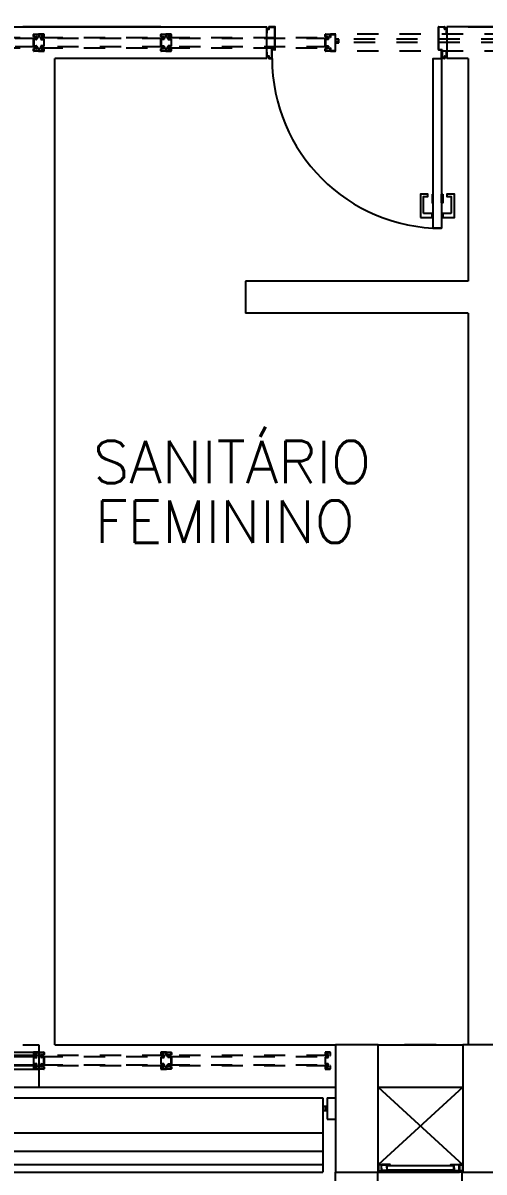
# Model space of a CAD drawing. Header units: millimetres. Extents: x 2801 to 3319, y 1187 to 1422.
# Drawn here: x 3142.47 to 3144.65, y 1268.15 to 1273.57 of the extents above; entities that cross this region are included whole.
import ezdxf

# ---------------------------------------------------------------- set-up
doc = ezdxf.new("R2010")
doc.units = ezdxf.units.MM
doc.linetypes.add('HIDDEN', pattern=[0.375, 0.25, -0.125])
for name, color, linetype in [('AR-ALV', 2, 'Continuous'), ('AR-BRISEPROJ', 1, 'HIDDEN'), ('AR-BRISES', 1, 'Continuous'), ('AR-ESQ', 1, 'Continuous'), ('AR-ESTC', 3, 'Continuous'), ('AR-PEITORIL', 1, 'Continuous'), ('AR-PORTA', 1, 'Continuous'), ('AR-SHAFT', 1, 'Continuous'), ('AR-TALUDE', 1, 'Continuous'), ('BR-LINHAS', 1, 'Continuous'), ('BR-MONTANTE', 242, 'Continuous'), ('BR-PAINEL', 1, 'Continuous'), ('BR-SUPORTE', 1, 'Continuous'), ('DT-ESQ-BAGUETE-C', 2, 'Continuous'), ('DT-ESQ-MARCO-V', 1, 'Continuous'), ('DT-ESQ-PERFIL CADEIRA-C', 2, 'Continuous'), ('DT-ESQ-PERFIL CADEIRA-V', 1, 'Continuous'), ('DT-ESQ-PERFIL U-C', 2, 'Continuous'), ('DT-ESQ-PROJ', 1, 'HIDDEN'), ('DT-ESQ-VENEZIANA-C', 2, 'Continuous'), ('DT-ESQ-VENEZIANA-V', 2, 'Continuous'), ('DT-ESQ-VIDRO-C', 2, 'Continuous'), ('DT-ESQ-VIDRO-V', 2, 'Continuous'), ('maçaneta', 1, 'Continuous'), ('mov', 1, 'Continuous'), ('PG-PROJ', 1, 'HIDDEN'), ('PM-PERFIL U-C', 2, 'Continuous'), ('pm1', 2, 'Continuous'), ('TEXTO', 2, 'Continuous')]:
    doc.layers.add(name, color=color, linetype=linetype)
doc.styles.add('UNB-100', font='simplex.shx', dxfattribs={"height": 0.2})

# ---------------------------------------------------------------- blocks, each defined once
blk = doc.blocks.new('EF64-P')
at = {"layer": 'DT-ESQ-MARCO-V', "ltscale": 0.1}
for p, q in [((3.1985, -0.035), (3.7515, -0.035)), ((3.1985, -0.115), (3.7515, -0.115))]:
    blk.add_line(p, q, dxfattribs=at)
at = {"layer": 'DT-ESQ-PERFIL U-C', "ltscale": 0.1}
blk.add_lwpolyline([(3.75, -0.1035), (3.75, -0.1135, 0.414214), (3.7515, -0.115), (3.7735, -0.115, 0.414214), (3.775, -0.1135), (3.775, -0.1), (3.7735, -0.1), (3.7735, -0.113, -0.414214), (3.773, -0.1135), (3.752, -0.1135, -0.414214), (3.7515, -0.113), (3.7515, -0.1035), (3.7645, -0.1035, 0.414214), (3.766, -0.102), (3.766, -0.092, 0.414214), (3.7645, -0.0905), (3.7515, -0.0905), (3.7515, -0.0595), (3.7645, -0.0595, 0.414214), (3.766, -0.058), (3.766, -0.048, 0.414214), (3.7645, -0.0465), (3.7515, -0.0465), (3.7515, -0.037, -0.414214), (3.752, -0.0365), (3.773, -0.0365, -0.414214), (3.7735, -0.037), (3.7735, -0.05), (3.775, -0.05), (3.775, -0.0365, 0.414214), (3.7735, -0.035), (3.7515, -0.035, 0.414214), (3.75, -0.0365), (3.75, -0.0465, 0.414214), (3.7515, -0.048), (3.7645, -0.048), (3.7645, -0.058), (3.7515, -0.058), (3.7515, -0.058, 0.414214), (3.75, -0.0595), (3.75, -0.0905, 0.414214), (3.7515, -0.092), (3.7515, -0.092), (3.7645, -0.092), (3.7645, -0.102), (3.7515, -0.102, 0.414214)], format="xyb", close=True, dxfattribs=at)
at = {"layer": 'DT-ESQ-PROJ', "ltscale": 0.1}
for points in [[(3.8, -0.1035), (3.8, -0.1135, -0.414214), (3.7985, -0.115), (3.7765, -0.115, -0.414214), (3.775, -0.1135), (3.775, -0.1), (3.7765, -0.1), (3.7765, -0.113, 0.414214), (3.777, -0.1135), (3.798, -0.1135, 0.414214), (3.7985, -0.113), (3.7985, -0.1035), (3.7855, -0.1035, -0.414214), (3.784, -0.102), (3.784, -0.092, -0.414214), (3.7855, -0.0905), (3.7985, -0.0905), (3.7985, -0.0595), (3.7855, -0.0595, -0.414214), (3.784, -0.058), (3.784, -0.048, -0.414214), (3.7855, -0.0465), (3.7985, -0.0465), (3.7985, -0.037, 0.414214), (3.798, -0.0365), (3.777, -0.0365, 0.414214), (3.7765, -0.037), (3.7765, -0.05), (3.775, -0.05), (3.775, -0.0365, -0.414214), (3.7765, -0.035), (3.7985, -0.035, -0.414214), (3.8, -0.0365), (3.8, -0.0465, -0.414214), (3.7985, -0.048), (3.7855, -0.048), (3.7855, -0.058), (3.7985, -0.058), (3.7985, -0.058, -0.414214), (3.8, -0.0595), (3.8, -0.0905, -0.414214), (3.7985, -0.092), (3.7985, -0.092), (3.7855, -0.092), (3.7855, -0.102), (3.7985, -0.102, -0.414214)], [(4.35, -0.1035), (4.35, -0.1135, 0.414214), (4.3515, -0.115), (4.3735, -0.115, 0.414214), (4.375, -0.1135), (4.375, -0.1), (4.3735, -0.1), (4.3735, -0.113, -0.414214), (4.373, -0.1135), (4.352, -0.1135, -0.414214), (4.3515, -0.113), (4.3515, -0.1035), (4.3645, -0.1035, 0.414214), (4.366, -0.102), (4.366, -0.092, 0.414214), (4.3645, -0.0905), (4.3515, -0.0905), (4.3515, -0.0595), (4.3645, -0.0595, 0.414214), (4.366, -0.058), (4.366, -0.048, 0.414214), (4.3645, -0.0465), (4.3515, -0.0465), (4.3515, -0.037, -0.414214), (4.352, -0.0365), (4.373, -0.0365, -0.414214), (4.3735, -0.037), (4.3735, -0.05), (4.375, -0.05), (4.375, -0.0365, 0.414214), (4.3735, -0.035), (4.3515, -0.035, 0.414214), (4.35, -0.0365), (4.35, -0.0465, 0.414214), (4.3515, -0.048), (4.3645, -0.048), (4.3645, -0.058), (4.3515, -0.058), (4.3515, -0.058, 0.414214), (4.35, -0.0595), (4.35, -0.0905, 0.414214), (4.3515, -0.092), (4.3515, -0.092), (4.3645, -0.092), (4.3645, -0.102), (4.3515, -0.102, 0.414214)], [(4.4, -0.1035), (4.4, -0.1135, -0.414214), (4.3985, -0.115), (4.3765, -0.115, -0.414214), (4.375, -0.1135), (4.375, -0.1), (4.3765, -0.1), (4.3765, -0.113, 0.414214), (4.377, -0.1135), (4.398, -0.1135, 0.414214), (4.3985, -0.113), (4.3985, -0.1035), (4.3855, -0.1035, -0.414214), (4.384, -0.102), (4.384, -0.092, -0.414214), (4.3855, -0.0905), (4.3985, -0.0905), (4.3985, -0.0595), (4.3855, -0.0595, -0.414214), (4.384, -0.058), (4.384, -0.048, -0.414214), (4.3855, -0.0465), (4.3985, -0.0465), (4.3985, -0.037, 0.414214), (4.398, -0.0365), (4.377, -0.0365, 0.414214), (4.3765, -0.037), (4.3765, -0.05), (4.375, -0.05), (4.375, -0.0365, -0.414214), (4.3765, -0.035), (4.3985, -0.035, -0.414214), (4.4, -0.0365), (4.4, -0.0465, -0.414214), (4.3985, -0.048), (4.3855, -0.048), (4.3855, -0.058), (4.3985, -0.058), (4.3985, -0.058, -0.414214), (4.4, -0.0595), (4.4, -0.0905, -0.414214), (4.3985, -0.092), (4.3985, -0.092), (4.3855, -0.092), (4.3855, -0.102), (4.3985, -0.102, -0.414214)], [(5.125, -0.1035), (5.125, -0.1135, 0.414214), (5.1265, -0.115), (5.1485, -0.115, 0.414214), (5.15, -0.1135), (5.15, -0.1), (5.1485, -0.1), (5.1485, -0.113, -0.414214), (5.148, -0.1135), (5.127, -0.1135, -0.414214), (5.1265, -0.113), (5.1265, -0.1035), (5.1395, -0.1035, 0.414214), (5.141, -0.102), (5.141, -0.092, 0.414214), (5.1395, -0.0905), (5.1265, -0.0905), (5.1265, -0.0595), (5.1395, -0.0595, 0.414214), (5.141, -0.058), (5.141, -0.048, 0.414214), (5.1395, -0.0465), (5.1265, -0.0465), (5.1265, -0.037, -0.414214), (5.127, -0.0365), (5.148, -0.0365, -0.414214), (5.1485, -0.037), (5.1485, -0.05), (5.15, -0.05), (5.15, -0.0365, 0.414214), (5.1485, -0.035), (5.1265, -0.035, 0.414214), (5.125, -0.0365), (5.125, -0.0465, 0.414214), (5.1265, -0.048), (5.1395, -0.048), (5.1395, -0.058), (5.1265, -0.058), (5.1265, -0.058, 0.414214), (5.125, -0.0595), (5.125, -0.0905, 0.414214), (5.1265, -0.092), (5.1265, -0.092), (5.1395, -0.092), (5.1395, -0.102), (5.1265, -0.102, 0.414214)]]:
    blk.add_lwpolyline(points, format="xyb", close=True, dxfattribs=at)
for points in [[(4.3625, -0.056), (4.3625, -0.05), (3.7875, -0.05), (3.7875, -0.056)], [(5.1375, -0.056), (5.1375, -0.05), (4.3875, -0.05), (4.3875, -0.056)], [(4.3625, -0.094), (4.3625, -0.1), (3.7875, -0.1), (3.7875, -0.094)], [(5.1375, -0.094), (5.1375, -0.1), (4.3875, -0.1), (4.3875, -0.094)]]:
    blk.add_lwpolyline(points, close=True, dxfattribs=at)
at = {"layer": 'DT-ESQ-VIDRO-C', "ltscale": 0.1}
blk.add_lwpolyline([(3.7625, -0.056), (3.7625, -0.05), (3.1875, -0.05), (3.1875, -0.056)], close=True, dxfattribs=at)
at = {"layer": 'DT-ESQ-VIDRO-V', "ltscale": 0.1}
blk.add_lwpolyline([(3.7625, -0.094), (3.7625, -0.1), (3.1875, -0.1), (3.1875, -0.094)], close=True, dxfattribs=at)
blk = doc.blocks.new('EF142-P')
at = {"layer": 'DT-ESQ-PROJ', "color": 1, "ltscale": 0.1}
for points in [[(0.025, -0.1035), (0.025, -0.1135, -0.414214), (0.0235, -0.115), (0.0015, -0.115, -0.414214), (0, -0.1135), (0, -0.1), (0.0015, -0.1), (0.0015, -0.113, 0.414214), (0.002, -0.1135), (0.023, -0.1135, 0.414214), (0.0235, -0.113), (0.0235, -0.1035), (0.0105, -0.1035, -0.414214), (0.009, -0.102), (0.009, -0.092, -0.414214), (0.0105, -0.0905), (0.0235, -0.0905), (0.0235, -0.0595), (0.0105, -0.0595, -0.414214), (0.009, -0.058), (0.009, -0.048, -0.414214), (0.0105, -0.0465), (0.0235, -0.0465), (0.0235, -0.037, 0.414214), (0.023, -0.0365), (0.002, -0.0365, 0.414214), (0.0015, -0.037), (0.0015, -0.05), (0, -0.05), (0, -0.0365, -0.414214), (0.0015, -0.035), (0.0235, -0.035, -0.414214), (0.025, -0.0365), (0.025, -0.0465, -0.414214), (0.0235, -0.048), (0.0105, -0.048), (0.0105, -0.058), (0.0235, -0.058), (0.0235, -0.058, -0.414214), (0.025, -0.0595), (0.025, -0.0905, -0.414214), (0.0235, -0.092), (0.0235, -0.092), (0.0105, -0.092), (0.0105, -0.102), (0.0235, -0.102, -0.414214)], [(0.75, -0.1035), (0.75, -0.1135, 0.414214), (0.7515, -0.115), (0.7735, -0.115, 0.414214), (0.775, -0.1135), (0.775, -0.1), (0.7735, -0.1), (0.7735, -0.113, -0.414214), (0.773, -0.1135), (0.752, -0.1135, -0.414214), (0.7515, -0.113), (0.7515, -0.1035), (0.7645, -0.1035, 0.414214), (0.766, -0.102), (0.766, -0.092, 0.414214), (0.7645, -0.0905), (0.7515, -0.0905), (0.7515, -0.0595), (0.7645, -0.0595, 0.414214), (0.766, -0.058), (0.766, -0.048, 0.414214), (0.7645, -0.0465), (0.7515, -0.0465), (0.7515, -0.037, -0.414214), (0.752, -0.0365), (0.773, -0.0365, -0.414214), (0.7735, -0.037), (0.7735, -0.05), (0.775, -0.05), (0.775, -0.0365, 0.414214), (0.7735, -0.035), (0.7515, -0.035, 0.414214), (0.75, -0.0365), (0.75, -0.0465, 0.414214), (0.7515, -0.048), (0.7645, -0.048), (0.7645, -0.058), (0.7515, -0.058), (0.7515, -0.058, 0.414214), (0.75, -0.0595), (0.75, -0.0905, 0.414214), (0.7515, -0.092), (0.7515, -0.092), (0.7645, -0.092), (0.7645, -0.102), (0.7515, -0.102, 0.414214)], [(0.8, -0.1035), (0.8, -0.1135, -0.414214), (0.7985, -0.115), (0.7765, -0.115, -0.414214), (0.775, -0.1135), (0.775, -0.1), (0.7765, -0.1), (0.7765, -0.113, 0.414214), (0.777, -0.1135), (0.798, -0.1135, 0.414214), (0.7985, -0.113), (0.7985, -0.1035), (0.7855, -0.1035, -0.414214), (0.784, -0.102), (0.784, -0.092, -0.414214), (0.7855, -0.0905), (0.7985, -0.0905), (0.7985, -0.0595), (0.7855, -0.0595, -0.414214), (0.784, -0.058), (0.784, -0.048, -0.414214), (0.7855, -0.0465), (0.7985, -0.0465), (0.7985, -0.037, 0.414214), (0.798, -0.0365), (0.777, -0.0365, 0.414214), (0.7765, -0.037), (0.7765, -0.05), (0.775, -0.05), (0.775, -0.0365, -0.414214), (0.7765, -0.035), (0.7985, -0.035, -0.414214), (0.8, -0.0365), (0.8, -0.0465, -0.414214), (0.7985, -0.048), (0.7855, -0.048), (0.7855, -0.058), (0.7985, -0.058), (0.7985, -0.058, -0.414214), (0.8, -0.0595), (0.8, -0.0905, -0.414214), (0.7985, -0.092), (0.7985, -0.092), (0.7855, -0.092), (0.7855, -0.102), (0.7985, -0.102, -0.414214)], [(1.35, -0.1035), (1.35, -0.1135, 0.414214), (1.3515, -0.115), (1.3735, -0.115, 0.414214), (1.375, -0.1135), (1.375, -0.1), (1.3735, -0.1), (1.3735, -0.113, -0.414214), (1.373, -0.1135), (1.352, -0.1135, -0.414214), (1.3515, -0.113), (1.3515, -0.1035), (1.3645, -0.1035, 0.414214), (1.366, -0.102), (1.366, -0.092, 0.414214), (1.3645, -0.0905), (1.3515, -0.0905), (1.3515, -0.0595), (1.3645, -0.0595, 0.414214), (1.366, -0.058), (1.366, -0.048, 0.414214), (1.3645, -0.0465), (1.3515, -0.0465), (1.3515, -0.037, -0.414214), (1.352, -0.0365), (1.373, -0.0365, -0.414214), (1.3735, -0.037), (1.3735, -0.05), (1.375, -0.05), (1.375, -0.0365, 0.414214), (1.3735, -0.035), (1.3515, -0.035, 0.414214), (1.35, -0.0365), (1.35, -0.0465, 0.414214), (1.3515, -0.048), (1.3645, -0.048), (1.3645, -0.058), (1.3515, -0.058), (1.3515, -0.058, 0.414214), (1.35, -0.0595), (1.35, -0.0905, 0.414214), (1.3515, -0.092), (1.3515, -0.092), (1.3645, -0.092), (1.3645, -0.102), (1.3515, -0.102, 0.414214)], [(1.4, -0.1035), (1.4, -0.1135, -0.414214), (1.3985, -0.115), (1.3765, -0.115, -0.414214), (1.375, -0.1135), (1.375, -0.1), (1.3765, -0.1), (1.3765, -0.113, 0.414214), (1.377, -0.1135), (1.398, -0.1135, 0.414214), (1.3985, -0.113), (1.3985, -0.1035), (1.3855, -0.1035, -0.414214), (1.384, -0.102), (1.384, -0.092, -0.414214), (1.3855, -0.0905), (1.3985, -0.0905), (1.3985, -0.0595), (1.3855, -0.0595, -0.414214), (1.384, -0.058), (1.384, -0.048, -0.414214), (1.3855, -0.0465), (1.3985, -0.0465), (1.3985, -0.037, 0.414214), (1.398, -0.0365), (1.377, -0.0365, 0.414214), (1.3765, -0.037), (1.3765, -0.05), (1.375, -0.05), (1.375, -0.0365, -0.414214), (1.3765, -0.035), (1.3985, -0.035, -0.414214), (1.4, -0.0365), (1.4, -0.0465, -0.414214), (1.3985, -0.048), (1.3855, -0.048), (1.3855, -0.058), (1.3985, -0.058), (1.3985, -0.058, -0.414214), (1.4, -0.0595), (1.4, -0.0905, -0.414214), (1.3985, -0.092), (1.3985, -0.092), (1.3855, -0.092), (1.3855, -0.102), (1.3985, -0.102, -0.414214)]]:
    blk.add_lwpolyline(points, format="xyb", close=True, dxfattribs=at)
for points in [[(0.7625, -0.056), (0.7625, -0.05), (0.0125, -0.05), (0.0125, -0.056)], [(1.3625, -0.056), (1.3625, -0.05), (0.7875, -0.05), (0.7875, -0.056)], [(1.9625, -0.056), (1.9625, -0.05), (1.3875, -0.05), (1.3875, -0.056)], [(0.7625, -0.094), (0.7625, -0.1), (0.0125, -0.1), (0.0125, -0.094)], [(1.3625, -0.094), (1.3625, -0.1), (0.7875, -0.1), (0.7875, -0.094)], [(1.9625, -0.094), (1.9625, -0.1), (1.3875, -0.1), (1.3875, -0.094)]]:
    blk.add_lwpolyline(points, close=True, dxfattribs=at)
blk = doc.blocks.new('EF02A-P')
at = {"layer": 'DT-ESQ-PROJ', "color": 1, "ltscale": 0.1}
for p, q in [((0.0235, 0.115), (0.8265, 0.115)), ((0.0385, 0.0735), (0.8115, 0.0735)), ((0.0385, 0.0585), (0.8115, 0.0585)), ((0.0235, 0.035), (0.8265, 0.035))]:
    blk.add_line(p, q, dxfattribs=at)
for points in [[(0.025, 0.0984), (0.025, 0.0765), (0.0385, 0.0765, -1), (0.0385, 0.0735), (0.025, 0.0735), (0.025, 0.0365, -0.414214), (0.0235, 0.035), (0.0015, 0.035, -0.414214), (0, 0.0365), (0, 0.05), (0.0015, 0.05), (0.0015, 0.0365), (0.0235, 0.0365), (0.0235, 0.0735, -0.414214), (0.025, 0.075, -0.414214), (0.0235, 0.0765), (0.0235, 0.0984), (0.0235, 0.1135), (0.0015, 0.1135), (0.0015, 0.1), (0, 0.1), (0, 0.1135, -0.414214), (0.0015, 0.115), (0.0235, 0.115, -0.414214), (0.025, 0.1135)], [(0.825, 0.0984), (0.825, 0.0765), (0.8115, 0.0765, 1), (0.8115, 0.0735), (0.825, 0.0735), (0.825, 0.0365, 0.414214), (0.8265, 0.035), (0.8485, 0.035, 0.414214), (0.85, 0.0365), (0.85, 0.05), (0.8485, 0.05), (0.8485, 0.0365), (0.8265, 0.0365), (0.8265, 0.0735, 0.414214), (0.825, 0.075, 0.414214), (0.8265, 0.0765), (0.8265, 0.0984), (0.8265, 0.1135), (0.8485, 0.1135), (0.8485, 0.1), (0.85, 0.1), (0.85, 0.1135, 0.414214), (0.8485, 0.115), (0.8265, 0.115, 0.414214), (0.825, 0.1135)], [(0.039, 0.0585), (0.0255, 0.0585), (0.0255, 0.06), (0.039, 0.06), (0.039, 0.072), (0.0255, 0.072), (0.0255, 0.0735), (0.039, 0.0735, -0.414214), (0.0405, 0.072), (0.0405, 0.06, -0.414214)], [(0.811, 0.0585), (0.8245, 0.0585), (0.8245, 0.06), (0.811, 0.06), (0.811, 0.072), (0.8245, 0.072), (0.8245, 0.0735), (0.811, 0.0735, 0.414214), (0.8095, 0.072), (0.8095, 0.06, 0.414214)]]:
    blk.add_lwpolyline(points, format="xyb", close=True, dxfattribs=at)
for points in [[(0.025, 0.075), (0.0385, 0.075)], [(0.8115, 0.075), (0.825, 0.075)]]:
    blk.add_lwpolyline(points, dxfattribs=at)
blk = doc.blocks.new('EF01A-P')
at = {"layer": 'DT-ESQ-BAGUETE-C', "ltscale": 0.1}
for points in [[(0.0015, 0.035), (0.015, 0.035), (0.015, 0.0335), (0.0015, 0.0335), (0.0015, 0.005), (0.015, 0.005), (0.015, 0.0035), (0.0015, 0.0035, -0.414214), (0, 0.005), (0, 0.0335, -0.414214)], [(0.3985, 0.035), (0.385, 0.035), (0.385, 0.0335), (0.3985, 0.0335), (0.3985, 0.005), (0.385, 0.005), (0.385, 0.0035), (0.3985, 0.0035, 0.414214), (0.4, 0.005), (0.4, 0.0335, 0.414214)]]:
    blk.add_lwpolyline(points, format="xyb", close=True, dxfattribs=at)
at = {"layer": 'DT-ESQ-PERFIL CADEIRA-C', "ltscale": 0.1}
for points in [[(0.01, 0.0015), (0.01, 0.003), (0.0015, 0.003, 1), (0.0015, 0), (0.015, 0, 0.414214), (0.0165, 0.0015), (0.0165, 0.0335), (0.043, 0.0335)], [(0.043, 0.0065), (0.018, 0.0065), (0.018, 0.0165), (0.0165, 0.0165), (0.0165, 0.0065, 0.414214), (0.018, 0.005), (0.043, 0.005), (0.0565, 0.005, 1), (0.0565, 0.008), (0.043, 0.008), (0.043, 0.02), (0.043, 0.032), (0.0565, 0.032, 1), (0.0565, 0.035), (0.043, 0.035), (0.0165, 0.035, 0.414214), (0.015, 0.0335), (0.015, 0.0015), (0.0015, 0.0015)], [(0.0415, 0.02), (0.0415, 0.032, -0.414214), (0.043, 0.0335), (0.0565, 0.0335)], [(0.0415, 0.02), (0.0415, 0.008, 0.414214), (0.043, 0.0065), (0.0565, 0.0065)], [(0.357, 0.0065), (0.382, 0.0065), (0.382, 0.0165), (0.3835, 0.0165), (0.3835, 0.0065, -0.414214), (0.382, 0.005), (0.357, 0.005), (0.3435, 0.005, -1), (0.3435, 0.008), (0.357, 0.008), (0.357, 0.02), (0.357, 0.032), (0.3435, 0.032, -1), (0.3435, 0.035), (0.357, 0.035), (0.3835, 0.035, -0.414214), (0.385, 0.0335), (0.385, 0.0015), (0.3985, 0.0015)], [(0.3585, 0.02), (0.3585, 0.032, 0.414214), (0.357, 0.0335), (0.3435, 0.0335)], [(0.3585, 0.02), (0.3585, 0.008, -0.414214), (0.357, 0.0065), (0.3435, 0.0065)], [(0.39, 0.0015), (0.39, 0.003), (0.3985, 0.003, -1), (0.3985, 0), (0.385, 0, -0.414214), (0.3835, 0.0015), (0.3835, 0.0335), (0.357, 0.0335)]]:
    blk.add_lwpolyline(points, format="xyb", dxfattribs=at)
at = {"layer": 'DT-ESQ-PERFIL CADEIRA-V', "ltscale": 0.1}
blk.add_line((0.015, 0), (0.385, 0), dxfattribs=at)
at = {"layer": 'DT-ESQ-VENEZIANA-C', "ltscale": 0.1}
for p, q in [((0.043, 0.0105), (0.357, 0.0105)), ((0.043, 0.009), (0.357, 0.009))]:
    blk.add_line(p, q, dxfattribs=at)
at = {"layer": 'DT-ESQ-VENEZIANA-V', "ltscale": 0.1}
blk.add_line((0.043, 0.031), (0.357, 0.031), dxfattribs=at)
blk = doc.blocks.new('BR-MODULO2')
at = {"layer": 'BR-LINHAS'}
for p, q in [((2.64, -0.2648), (5.14, -0.2648)), ((2.64, -0.3524), (5.14, -0.3524)), ((2.64, -0.4147), (5.14, -0.4147))]:
    blk.add_line(p, q, dxfattribs=at)
at = {"layer": 'BR-MONTANTE'}
for p, q in [((5.16, -0.1), (5.16, -0.2)), ((5.16, -0.1), (5.2, -0.1)), ((5.2, -0.1), (5.2, -0.2)), ((5.16, -0.2), (5.2, -0.2))]:
    blk.add_line(p, q, dxfattribs=at)
at = {"layer": 'BR-PAINEL'}
for p, q in [((2.64, -0.1), (5.14, -0.1)), ((5.14, -0.1), (5.14, -0.45)), ((2.64, -0.45), (5.14, -0.45))]:
    blk.add_line(p, q, dxfattribs=at)
at = {"layer": 'BR-SUPORTE'}
for p, q in [((5.14, -0.14), (5.16, -0.14)), ((5.14, -0.16), (5.16, -0.16)), ((5.15, -0.14), (5.15, -0.16))]:
    blk.add_line(p, q, dxfattribs=at)
blk = doc.blocks.new('PG-MODULO2-PJ-B')
at = {"layer": 'PG-PROJ'}
for p, q in [((0, 0), (0, -3)), ((5.6, 0), (5.6, -3)), ((0.2, 0), (5.4, 0)), ((5.4, 0), (5.4, -3))]:
    blk.add_line(p, q, dxfattribs=at)
blk = doc.blocks.new('PM3C')
at = {"layer": 'maçaneta'}
for points in [[(0.02, 0.9), (-0.035, 0.9), (-0.035, 0.79), (0, 0.79), (0, 0.8), (-0.02, 0.8), (-0.02, 0.8785, -0.414214), (-0.0185, 0.88), (0.02, 0.88)], [(0.125, 0.9), (0.07, 0.9), (0.07, 0.88), (0.1085, 0.88, -0.414214), (0.11, 0.8785), (0.11, 0.8), (0.09, 0.8), (0.09, 0.79), (0.125, 0.79)]]:
    blk.add_lwpolyline(points, format="xyb", close=True, dxfattribs=at)
for points in [[(0.02, 0.79), (0.02, 0.83), (0.025, 0.83), (0.025, 0.79)], [(0.07, 0.79), (0.07, 0.83), (0.065, 0.83), (0.065, 0.79)]]:
    blk.add_lwpolyline(points, close=True, dxfattribs=at)
at = {"layer": 'mov'}
blk.add_arc((0.025, 0.15), 0.8, 0, 90, dxfattribs=at)
at = {"layer": 'PM-PERFIL U-C'}
for p, q in [((0, 0.12), (0, 0.1385)), ((0.002, 0.12), (0, 0.12)), ((0.0015, 0.14), (0.01, 0.14)), ((0.002, 0.138), (0.002, 0.12)), ((0.0105, 0.138), (0.002, 0.138)), ((0.01, 0.14), (0.01, 0.1485)), ((0.0115, 0.15), (0.0235, 0.15)), ((0.012, 0.148), (0.012, 0.1395)), ((0.023, 0.148), (0.012, 0.148)), ((0.023, 0.1085), (0.023, 0.148)), ((0.025, 0.1485), (0.025, 0.109)), ((0.0385, 0.109), (0.025, 0.109)), ((0.8115, 0.109), (0.825, 0.109)), ((0.825, 0.1485), (0.825, 0.109)), ((0.8385, 0.15), (0.8265, 0.15)), ((0.827, 0.148), (0.838, 0.148)), ((0.827, 0.1085), (0.827, 0.148)), ((0.838, 0.148), (0.838, 0.1395)), ((0.8395, 0.138), (0.848, 0.138)), ((0.84, 0.14), (0.84, 0.1485)), ((0.8485, 0.14), (0.84, 0.14)), ((0.848, 0.138), (0.848, 0.12)), ((0.848, 0.12), (0.85, 0.12)), ((0.85, 0.12), (0.85, 0.1385)), ((0.038, 0.107), (0.0245, 0.107)), ((0.038, 0.107), (0.038, 0.002)), ((0.04, 0.1075), (0.04, 0.0015)), ((0.81, 0.1075), (0.81, 0.0015)), ((0.812, 0.107), (0.8255, 0.107)), ((0.812, 0.107), (0.812, 0.002)), ((0, 0.03), (0.002, 0.03)), ((0, 0.0115), (0, 0.03)), ((0.01, 0.01), (0.0015, 0.01)), ((0.002, 0.03), (0.002, 0.012)), ((0.002, 0.012), (0.0105, 0.012)), ((0.01, 0.0015), (0.01, 0.01)), ((0.0385, 0), (0.0115, 0)), ((0.012, 0.0105), (0.012, 0.002)), ((0.012, 0.002), (0.038, 0.002)), ((0.8115, 0), (0.8385, 0)), ((0.838, 0.002), (0.812, 0.002)), ((0.838, 0.0105), (0.838, 0.002)), ((0.848, 0.012), (0.8395, 0.012)), ((0.84, 0.0015), (0.84, 0.01)), ((0.84, 0.01), (0.8485, 0.01)), ((0.85, 0.03), (0.848, 0.03)), ((0.848, 0.03), (0.848, 0.012)), ((0.85, 0.0115), (0.85, 0.03))]:
    blk.add_line(p, q, dxfattribs=at)
for centre, start, end in [((0.0015, 0.1385), 90, 180), ((0.0115, 0.1485), 90, 180), ((0.0105, 0.1395), 270, 0), ((0.0245, 0.1085), 180, 270), ((0.0235, 0.1485), 360, 90), ((0.0385, 0.1075), 0, 90), ((0.8115, 0.1075), 90, 180), ((0.8265, 0.1485), 90, 180), ((0.8255, 0.1085), 270, 0), ((0.8395, 0.1395), 180, 270), ((0.8385, 0.1485), 0, 90), ((0.8485, 0.1385), 0, 90), ((0.0015, 0.0115), 180, 270), ((0.0115, 0.0015), 180, 270), ((0.0105, 0.0105), 0, 90), ((0.0385, 0.0015), 269.9386, 0), ((0.8115, 0.0015), 180, 270.0614), ((0.8395, 0.0105), 90, 180), ((0.8385, 0.0015), 270, 0), ((0.8485, 0.0115), 270, 0)]:
    blk.add_arc(centre, 0.0015, start, end, dxfattribs=at)
at = {"layer": 'pm1'}
blk.add_lwpolyline([(0.065, 0.95), (0.065, 0.15), (0.025, 0.15), (0.025, 0.95)], close=True, dxfattribs=at)

msp = doc.modelspace()

# ---------------------------------------------------------------- linework, layer by layer
at = {"layer": 'AR-ALV'}
for p, q in [((3141.9499, 1273.5498), (3143.6249, 1273.5498)), ((3143.1249, 1273.5498), (3142.4749, 1273.5498)), ((3143.6249, 1273.3998), (3143.6249, 1273.5498)), ((3144.8249, 1273.5498), (3144.4749, 1273.5498)), ((3144.4749, 1273.5498), (3144.4749, 1273.3998)), ((3144.5749, 1273.5498), (3144.7249, 1273.5498)), ((3142.6249, 1268.7498), (3142.6249, 1273.3998)), ((3143.6249, 1273.3998), (3142.6249, 1273.3998)), ((3144.5749, 1273.3998), (3144.4749, 1273.3998)), ((3144.5749, 1273.3998), (3144.5749, 1272.3498)), ((3144.5749, 1272.3498), (3143.5249, 1272.3498)), ((3143.5249, 1272.3498), (3143.5249, 1272.1998)), ((3144.5749, 1272.1998), (3143.5249, 1272.1998)), ((3144.5749, 1272.1998), (3144.5749, 1268.7498)), ((3142.4749, 1268.7498), (3142.5499, 1268.7498)), ((3142.5499, 1268.7498), (3142.5499, 1268.5498)), ((3142.6249, 1268.7498), (3143.9499, 1268.7498)), ((3144.1499, 1268.7498), (3144.5499, 1268.7498)), ((3144.4249, 1268.7498), (3144.2749, 1268.7498)), ((3142.5499, 1268.5498), (3143.9499, 1268.5498)), ((3144.1499, 1268.5498), (3144.5499, 1268.5498))]:
    msp.add_line(p, q, dxfattribs=at)
at = {"layer": 'AR-ESTC'}
for points in [[(3143.9499, 1268.1498), (3144.1499, 1268.1498), (3144.1499, 1268.7498), (3143.9499, 1268.7498)], [(3144.5499, 1268.1498), (3144.7499, 1268.1498), (3144.7499, 1268.7498), (3144.5499, 1268.7498)]]:
    msp.add_lwpolyline(points, close=True, dxfattribs=at)
at = {"layer": 'AR-PEITORIL'}
msp.add_line((3138.7499, 1268.5498), (3142.5499, 1268.5498), dxfattribs=at)
at = {"layer": 'AR-SHAFT'}
for p, q in [((3144.1499, 1268.5498), (3144.5495, 1268.1844)), ((3144.5499, 1268.5498), (3144.1514, 1268.1848))]:
    msp.add_line(p, q, dxfattribs=at)
at = {"layer": 'AR-TALUDE'}
msp.add_open_spline([(3124.3675, 1268.2584), (3124.8707, 1261.7606), (3127.5572, 1246.7648), (3144.9417, 1233.6191), (3156.1673, 1236.3321), (3164.4484, 1242.0317), (3171.6254, 1254.5339), (3176.6316, 1265.464), (3181.1956, 1274.1782), (3183.2408, 1280.0816)], degree=3, knots=[0.874603, 0.874603, 0.874603, 0.874603, 13.033613, 24.300817, 33.994288, 45.623477, 57.311406, 66.544355, 85.146679, 85.146679, 85.146679, 85.146679], dxfattribs=at)

# ---------------------------------------------------------------- block references
at = {"layer": 'AR-BRISEPROJ'}
for p in [(3138.5469, 1268.1498), (3144.5454, 1268.1498)]:
    msp.add_blockref('PG-MODULO2-PJ-B', p, dxfattribs=at)
at = {"layer": 'AR-BRISES'}
msp.add_blockref('BR-MODULO2', (3138.7499, 1268.5998), dxfattribs=at)
at = {"layer": 'AR-ESQ', "rotation": 180}
for name, p in [('EF142-P', (3143.9249, 1273.3998)), ('EF02A-P', (3144.7749, 1273.5498))]:
    msp.add_blockref(name, p, dxfattribs=at)
at = {"layer": 'AR-ESQ'}
for name, p in [('EF64-P', (3138.7749, 1268.7498)), ('EF01A-P', (3144.1499, 1268.1498))]:
    msp.add_blockref(name, p, dxfattribs=at)
at = {"layer": 'AR-PORTA', "rotation": 180}
msp.add_blockref('PM3C', (3144.4749, 1273.5498), dxfattribs=at)

# ---------------------------------------------------------------- texts
at = {"layer": 'TEXTO', "style": 'UNB-100'}
for s, p in [('SANITÁRIO ', (3142.8051, 1271.3973)), ('FEMININO', (3142.8142, 1271.1167))]:
    msp.add_text(s, height=0.2, dxfattribs=at).set_placement(p)

doc.saveas('drawing.dxf')
